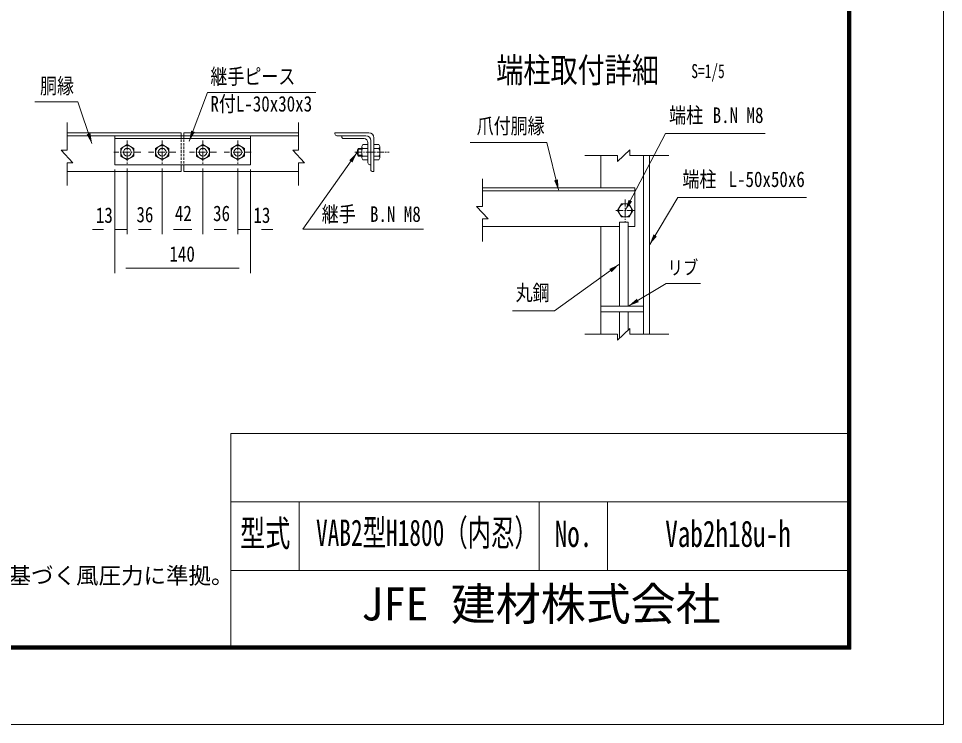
# Model space of a CAD drawing. Units: millimetres, scale not verified, with parts at other scales. Extents: x -4455 to 4455, y -3150 to 3150.
# Drawn here: x 1592 to 4455, y -3150 to -964 of the extents above; entities that cross this region are included whole.
import ezdxf
from ezdxf.enums import TextEntityAlignment as Align

# ---------------------------------------------------------------- set-up
doc = ezdxf.new("R2010")
doc.units = ezdxf.units.MM
doc.header["$LTSCALE"] = 30
doc.linetypes.add('USER1', pattern=[1.125, 0.75, -0.125, 0.125, -0.125])
doc.linetypes.add('USER2', pattern=[0.375, 0.25, -0.125])
doc.layers.add('0-0_D-TTL-TXT', color=7, linetype='Continuous')
for name, color, linetype, lineweight in [('0-1_D-STR1', 1, 'Continuous', 18), ('0-2_D-STR3', 3, 'Continuous', 13), ('0-3_D-BMK', 2, 'USER1', 13), ('0-4_D-STR-DIM', 4, 'Continuous', 13), ('0-6_7詳細', 3, 'Continuous', 18), ('0-7_D-STR-TXT', 3, 'Continuous', 13), ('0-8_D-STR2', 2, 'Continuous', 13), ('1-2_D-TTL', 7, 'Continuous', 9)]:
    doc.layers.add(name, color=color, linetype=linetype, lineweight=lineweight)
doc.styles.add('ＭＳ ゴシック', font='')
doc.styles.get('ＭＳ ゴシック').set_extended_font_data('MS Gothic')

msp = doc.modelspace()

# ---------------------------------------------------------------- linework, layer by layer
at = {"layer": '0-1_D-STR1'}
for p, q in [((2095.6, -1317.76), (1742.47, -1317.76)), ((2458.74, -1326.76), (1742.47, -1326.76)), ((2458.74, -1317.76), (2104, -1317.76)), ((2676.54, -1317.76), (2571.54, -1317.76)), ((2571.54, -1317.76), (2571.54, -1320.76)), ((2667.54, -1326.76), (2577.54, -1326.76)), ((2682.54, -1431.76), (2682.54, -1341.76)), ((2691.54, -1437.76), (2691.54, -1332.76)), ((3394.83, -1487.98), (3394.83, -1388.35)), ((3526.83, -1941.84), (3526.83, -1388.35)), ((3544.83, -1941.84), (3544.83, -1388.35)), ((2095.6, -1437.76), (1742.47, -1437.76)), ((2458.74, -1437.76), (2104, -1437.76)), ((2691.54, -1437.76), (2688.54, -1437.76)), ((3027.92, -1487.98), (3499.83, -1487.98)), ((3027.92, -1496.98), (3499.83, -1496.98)), ((3027.92, -1607.98), (3452.15, -1607.98)), ((3394.83, -1941.84), (3394.83, -1607.98))]:
    msp.add_line(p, q, dxfattribs=at)
at = {"layer": '0-1_D-STR1', "linetype": 'USER2'}
for p, q in [((2095.6, -1326.76), (2095.6, -1416.76)), ((2104, -1326.76), (2104, -1416.76))]:
    msp.add_line(p, q, dxfattribs=at)
at = {"layer": '0-1_D-STR1'}
for centre, radius, start, end in [((2577.54, -1320.76), 6, 180, 270), ((2676.54, -1332.76), 15, 0, 90), ((2688.54, -1431.76), 6, 180, 270)]:
    msp.add_arc(centre, radius, start, end, dxfattribs=at)
at = {"layer": '0-2_D-STR3'}
for p, q in [((1889.8, -1326.76), (1889.8, -1416.76)), ((2309.8, -1335.76), (1889.8, -1335.76)), ((2309.8, -1326.76), (2309.8, -1416.76)), ((2592.54, -1326.76), (2592.54, -1329.76)), ((2598.54, -1335.76), (2661.54, -1335.76)), ((2643.68, -1389.76), (2643.68, -1365.76)), ((2654.34, -1365.76), (2643.68, -1365.76)), ((2654.34, -1395.52), (2654.34, -1360)), ((2656.4, -1365.76), (2673.54, -1365.76)), ((2673.54, -1347.76), (2673.54, -1410.76)), ((2673.54, -1401.28), (2673.54, -1354.24)), ((2707.34, -1354.24), (2691.54, -1354.24)), ((2691.54, -1354.24), (2691.54, -1401.28)), ((2707.34, -1365.76), (2691.54, -1365.76)), ((2710.74, -1360.12), (2707.34, -1354.24)), ((2654.34, -1389.76), (2643.68, -1389.76)), ((2654.34, -1395.52), (2657.66, -1401.28)), ((2656.4, -1389.76), (2673.54, -1389.76)), ((2657.66, -1401.28), (2673.54, -1401.28)), ((2707.34, -1389.76), (2691.54, -1389.76)), ((2707.34, -1401.28), (2691.54, -1401.28)), ((2309.8, -1416.76), (1889.8, -1416.76)), ((2682.54, -1416.76), (2679.54, -1416.76)), ((3526.83, -1854.47), (3394.83, -1854.47)), ((3526.83, -1872.47), (3394.83, -1872.47))]:
    msp.add_line(p, q, dxfattribs=at)
at = {"layer": '0-2_D-STR3', "color": 1}
for p, q in [((2654.34, -1368.16), (2642.47, -1368.16)), ((2654.34, -1387.36), (2642.47, -1387.36))]:
    msp.add_line(p, q, dxfattribs=at)
at = {"layer": '0-2_D-STR3'}
for points in [[(1928.8, -1354.24), (1908.43, -1366), (1908.43, -1389.52), (1928.8, -1401.28), (1949.17, -1389.52), (1949.17, -1366)], [(2036.8, -1354.24), (2016.43, -1366), (2016.43, -1389.52), (2036.8, -1401.28), (2057.17, -1389.52), (2057.17, -1366)], [(2162.8, -1354.24), (2142.43, -1366), (2142.43, -1389.52), (2162.8, -1401.28), (2183.17, -1389.52), (2183.17, -1366)], [(2270.8, -1354.24), (2250.43, -1366), (2250.43, -1389.52), (2270.8, -1401.28), (2291.17, -1389.52), (2291.17, -1366)], [(3493.35, -1557.99), (3481.59, -1537.62), (3458.07, -1537.62), (3446.31, -1557.99), (3458.07, -1578.36), (3481.59, -1578.36)]]:
    msp.add_lwpolyline(points, close=True, dxfattribs=at)
for points in [[(2654.34, -1360), (2657.66, -1354.24), (2673.54, -1354.24)], [(2710.74, -1360.12), (2710.74, -1395.4), (2707.34, -1401.28)]]:
    msp.add_lwpolyline(points, dxfattribs=at)
for centre, radius in [((1928.8, -1377.76), 20.4), ((1928.8, -1377.76), 12), ((2036.8, -1377.76), 20.4), ((2036.8, -1377.76), 12), ((2162.8, -1377.76), 20.4), ((2162.8, -1377.76), 12), ((2270.8, -1377.76), 20.4), ((2270.8, -1377.76), 12), ((3469.83, -1557.99), 20.4)]:
    msp.add_circle(centre, radius, dxfattribs=at)
for centre, radius, start, end in [((2598.54, -1329.76), 6, 180, 270), ((2661.54, -1347.76), 12, 0, 90), ((2664.46, -1377.76), 24, 150, 210), ((2663.42, -1360), 9.09, 180, 219.3382), ((2690.34, -1377.76), 36, 160.52878, 199.47122), ((2704.86, -1360.43), 5.88, 294.94299, 2.968), ((2687.83, -1377.76), 22.91, 328.40741, 31.59259), ((2663.42, -1395.52), 9.09, 140.6618, 180), ((2704.86, -1395.1), 5.88, 357.032, 65.05701), ((2679.54, -1410.76), 6, 180, 270)]:
    msp.add_arc(centre, radius, start, end, dxfattribs=at)
at = {"layer": '0-3_D-BMK'}
for p, q in [((1928.8, -1341.82), (1928.8, -1413.57)), ((2036.8, -1341.82), (2036.8, -1413.57)), ((2162.8, -1341.82), (2162.8, -1413.57)), ((2270.8, -1341.82), (2270.8, -1413.57)), ((1970.5, -1377.76), (1886.89, -1377.76)), ((2078.5, -1377.76), (1994.89, -1377.76)), ((2204.5, -1377.76), (2120.89, -1377.76)), ((2312.5, -1377.76), (2228.89, -1377.76)), ((2633.28, -1377.76), (2739.33, -1377.76)), ((3469.83, -1523.8), (3469.83, -1593.19)), ((3441.27, -1557.99), (3498.39, -1557.99))]:
    msp.add_line(p, q, dxfattribs=at)
at = {"layer": '0-4_D-STR-DIM'}
for p, q in [((1742.47, -1371.42), (1742.47, -1285.84)), ((2458.74, -1371.42), (2458.74, -1285.84)), ((2440.74, -1371.42), (2476.74, -1410.19)), ((2458.74, -1371.42), (2440.74, -1371.42)), ((3445.51, -1406.35), (3484.28, -1370.35)), ((3484.28, -1388.35), (3484.28, -1370.35)), ((3445.51, -1388.35), (3345.06, -1388.35)), ((3445.51, -1388.35), (3445.51, -1406.35)), ((3484.28, -1388.35), (3605.33, -1388.35)), ((1742.47, -1410.19), (1742.47, -1480.38)), ((1742.47, -1410.19), (1760.47, -1410.19)), ((2458.74, -1410.19), (2458.74, -1480.38)), ((2458.74, -1410.19), (2476.74, -1410.19)), ((3027.92, -1545.55), (3027.92, -1459.97)), ((3009.92, -1545.55), (3045.92, -1584.32)), ((3027.92, -1545.55), (3009.92, -1545.55)), ((3027.92, -1584.32), (3027.92, -1654.51)), ((3027.92, -1584.32), (3045.92, -1584.32)), ((3445.51, -1941.84), (3345.06, -1941.84)), ((3445.51, -1959.84), (3484.28, -1923.84)), ((3445.51, -1941.84), (3445.51, -1959.84)), ((3484.28, -1941.84), (3484.28, -1923.84)), ((3484.28, -1941.84), (3605.33, -1941.84))]:
    msp.add_line(p, q, dxfattribs=at)
at = {"layer": '0-4_D-STR-DIM', "color": 1, "lineweight": 18}
for p, q in [((1928.8, -1428.57), (1928.8, -1632.07)), ((1928.8, -1428.57), (1928.8, -1632.07)), ((2036.8, -1428.57), (2036.8, -1632.07)), ((2036.8, -1428.57), (2036.8, -1632.07)), ((2162.8, -1428.57), (2162.8, -1632.07)), ((2162.8, -1428.57), (2162.8, -1632.07)), ((2270.8, -1428.57), (2270.8, -1632.07)), ((2270.8, -1428.57), (2270.8, -1632.07)), ((1889.8, -1431.76), (1889.8, -1752.07)), ((1889.8, -1431.76), (1889.8, -1632.07)), ((2309.8, -1431.76), (2309.8, -1752.07)), ((2309.8, -1431.76), (2309.8, -1632.07)), ((1855.3, -1617.07), (1820.8, -1617.07)), ((1928.8, -1617.07), (1889.8, -1617.07)), ((2002.3, -1617.07), (1963.3, -1617.07)), ((1963.3, -1617.07), (1997.8, -1617.07)), ((2071.3, -1617.07), (2128.3, -1617.07)), ((2197.3, -1617.07), (2236.3, -1617.07)), ((2236.3, -1617.07), (2201.8, -1617.07)), ((2270.8, -1617.07), (2309.8, -1617.07)), ((2344.3, -1617.07), (2378.8, -1617.07)), ((1924.3, -1737.07), (2275.3, -1737.07))]:
    msp.add_line(p, q, dxfattribs=at)
at = {"layer": '0-4_D-STR-DIM'}
msp.add_lwpolyline([(1742.47, -1371.42), (1724.47, -1371.42), (1760.47, -1410.19)], dxfattribs=at)
at = {"layer": '0-6_7詳細', "color": 7, "lineweight": 9}
for p, q in [((2095.6, -1326.76), (2095.6, -1317.76)), ((2104, -1326.76), (2104, -1317.76)), ((2592.54, -1326.76), (2667.54, -1326.76)), ((2682.54, -1341.76), (2682.54, -1416.76)), ((2095.6, -1437.76), (2095.6, -1416.76)), ((2104, -1437.76), (2104, -1416.76)), ((3499.83, -1487.98), (3394.83, -1487.98)), ((3417.33, -1487.98), (3417.63, -1487.98)), ((3499.83, -1607.98), (3499.83, -1487.98)), ((3452.15, -1594.05), (3479.15, -1594.05)), ((3479.15, -1607.98), (3499.83, -1607.98))]:
    msp.add_line(p, q, dxfattribs=at)
msp.add_arc((2667.54, -1341.76), 15, 0, 90, dxfattribs=at)
msp.add_arc((2667.54, -1341.76), 15, 0, 90, dxfattribs=at)
at = {"layer": '0-7_D-STR-TXT'}
msp.add_lwpolyline([(2511.78, -1192.75), (2176.83, -1192.75), (2120.74, -1343.3)], dxfattribs=at)
at = {"layer": '0-7_D-STR-TXT', "color": 7, "lineweight": 9}
for points in [[(1642.18, -1222.07), (1775.55, -1222.07), (1819.27, -1351.22)], [(3903.46, -1320.23), (3594.44, -1320.23), (3470.9, -1556.46)], [(2990, -1347.52), (3227.22, -1347.52), (3263.33, -1494.75)], [(2845.03, -1616.49), (2472.25, -1616.49), (2639.14, -1379.64)], [(4031.33, -1518.23), (3632.8, -1518.23), (3546.01, -1663.12)], [(3121.32, -1869.52), (3251.32, -1869.52), (3450.28, -1725.61)], [(3703.13, -1784.36), (3596.57, -1784.36), (3481.12, -1853.29)]]:
    msp.add_lwpolyline(points, dxfattribs=at)
at = {"layer": '0-7_D-STR-TXT'}
msp.add_solid([(2119.94, -1345.46), (2126.37, -1311.04), (2137.6, -1315.22)], dxfattribs=at)
at = {"layer": '0-7_D-STR-TXT', "color": 7}
for points in [[(1820.01, -1353.39), (1803.27, -1322.64), (1814.62, -1318.79)], [(2640.46, -1377.76), (2625.49, -1409.41), (2615.69, -1402.51)], [(3263.87, -1496.98), (3249.84, -1464.9), (3261.48, -1462.05)], [(3469.83, -1558.49), (3480.51, -1525.15), (3491.13, -1530.7)], [(3544.83, -1665.1), (3557.42, -1632.42), (3567.7, -1638.58)], [(3452.15, -1724.26), (3427.71, -1749.33), (3420.68, -1739.62)], [(3479.15, -1854.47), (3505.7, -1831.64), (3511.84, -1841.93)]]:
    msp.add_solid(points, dxfattribs=at)
at = {"layer": '0-8_D-STR2', "color": 7, "lineweight": 9}
for p, q in [((3452.15, -1854.47), (3452.15, -1594.05)), ((3479.15, -1854.47), (3479.15, -1594.05)), ((3452.15, -1953.68), (3452.15, -1872.47)), ((3479.15, -1928.61), (3479.15, -1872.47))]:
    msp.add_line(p, q, dxfattribs=at)
at = {"layer": '1-2_D-TTL'}
for p, q in [((2248.71, -2248.83), (2248.71, -2906.45)), ((2248.71, -2248.83), (4157.93, -2248.83)), ((2248.71, -2460.96), (4157.93, -2460.96)), ((2460.85, -2460.96), (2460.85, -2673.1)), ((3203.32, -2460.96), (3203.32, -2673.1)), ((3415.46, -2460.96), (3415.46, -2673.1)), ((2248.71, -2673.1), (4157.93, -2673.1))]:
    msp.add_line(p, q, dxfattribs=at)
at = {"layer": '1-2_D-TTL', "color": 2, "lineweight": 18}
msp.add_lwpolyline([(-4454.77, 3150.03), (4454.92, 3150.03), (4454.92, -3150.4), (-4454.77, -3150.4)], close=True, dxfattribs=at)
at = {"layer": '1-2_D-TTL'}
for points in [[(-4168.39, 2916.68), (4168.54, 2916.68), (4168.54, -2917.05), (-4168.39, -2917.05)], [(-4165.74, 2914.02), (4165.89, 2914.02), (4165.89, -2914.4), (-4165.74, -2914.4)], [(-4163.09, 2911.37), (4163.24, 2911.37), (4163.24, -2911.75), (-4163.09, -2911.75)], [(-4160.43, 2908.72), (4160.59, 2908.72), (4160.59, -2909.1), (-4160.43, -2909.1)], [(-4157.78, 2906.07), (4157.93, 2906.07), (4157.93, -2906.45), (-4157.78, -2906.45)]]:
    msp.add_lwpolyline(points, close=True, dxfattribs=at)

# ---------------------------------------------------------------- texts
at = {"layer": '0-0_D-TTL-TXT', "style": 'ＭＳ ゴシック'}
for s, height, width, p in [('端柱取付詳細', 76.98, 0.8, (3070.46, -1184.98)), ('型式', 81.6, 0.7, (2277.59, -2623.44)), ('VAB2型H1800（内忍）', 81.6, 0.65, (2512.81, -2621.5)), ('No.', 81.6, 0.7, (3251.5, -2624.73)), ('Vab2h18u-h', 81.6, 0.7, (3593.73, -2624.73))]:
    msp.add_text(s, height=height, dxfattribs=dict(at, width=width)).set_placement(p, align=Align.BOTTOM_LEFT)
at = {"layer": '0-0_D-TTL-TXT', "color": 3, "style": 'ＭＳ ゴシック', "width": 0.7}
msp.add_text('S=1/5', height=43.33, dxfattribs=at).set_placement((3674.55, -1161.26), align=Align.BOTTOM_LEFT)
at = {"layer": '0-0_D-TTL-TXT', "style": 'ＭＳ ゴシック'}
for s, height, p in [('（設計条件）風荷重：昭和57年改正 建築基準法・同施行令に基づく風圧力に準拠。', 51.03, (-352.55, -2729.95)), ('JFE 建材株式会社', 102.1, (2651.99, -2858.66))]:
    msp.add_text(s, height=height, dxfattribs=at).set_placement(p, align=Align.BOTTOM_LEFT)
at = {"layer": '0-4_D-STR-DIM', "color": 3, "style": 'ＭＳ ゴシック', "width": 0.8}
for s, p in [('42', (2075.97, -1605.6)), ('36', (2194.28, -1605.6)), ('13', (1831.48, -1611.24)), ('36', (1957.06, -1609.36)), ('13', (2319.11, -1611.24)), ('140', (2059.28, -1731.33))]:
    msp.add_text(s, height=48.17, dxfattribs=at).set_placement(p, align=Align.BOTTOM_LEFT)
at = {"layer": '0-7_D-STR-TXT', "style": 'ＭＳ ゴシック', "width": 0.8}
for s, height, p in [('継手ピース', 48.17, (2186, -1181.69)), ('胴縁', 48.17, (1658.68, -1210.79)), ('R付L-30x30x3', 48.17, (2186, -1266.33)), ('端柱', 48.17, (3605.7, -1301.65)), ('B.N M8', 48.17, (3740.51, -1301.65)), ('爪付胴縁', 48.17, (3010.11, -1334.88)), ('端柱', 48.17, (3646.89, -1500)), ('L-50x50x6', 48.17, (3789.7, -1500)), ('継手', 48.17, (2530.65, -1607.99)), ('B.N M8', 48.17, (2679.85, -1607.99)), ('リブ', 43.33, (3601.2, -1770.09)), ('丸鋼', 48.17, (3130.68, -1851.53))]:
    msp.add_text(s, height=height, dxfattribs=at).set_placement(p, align=Align.BOTTOM_LEFT)

doc.saveas('drawing.dxf')
